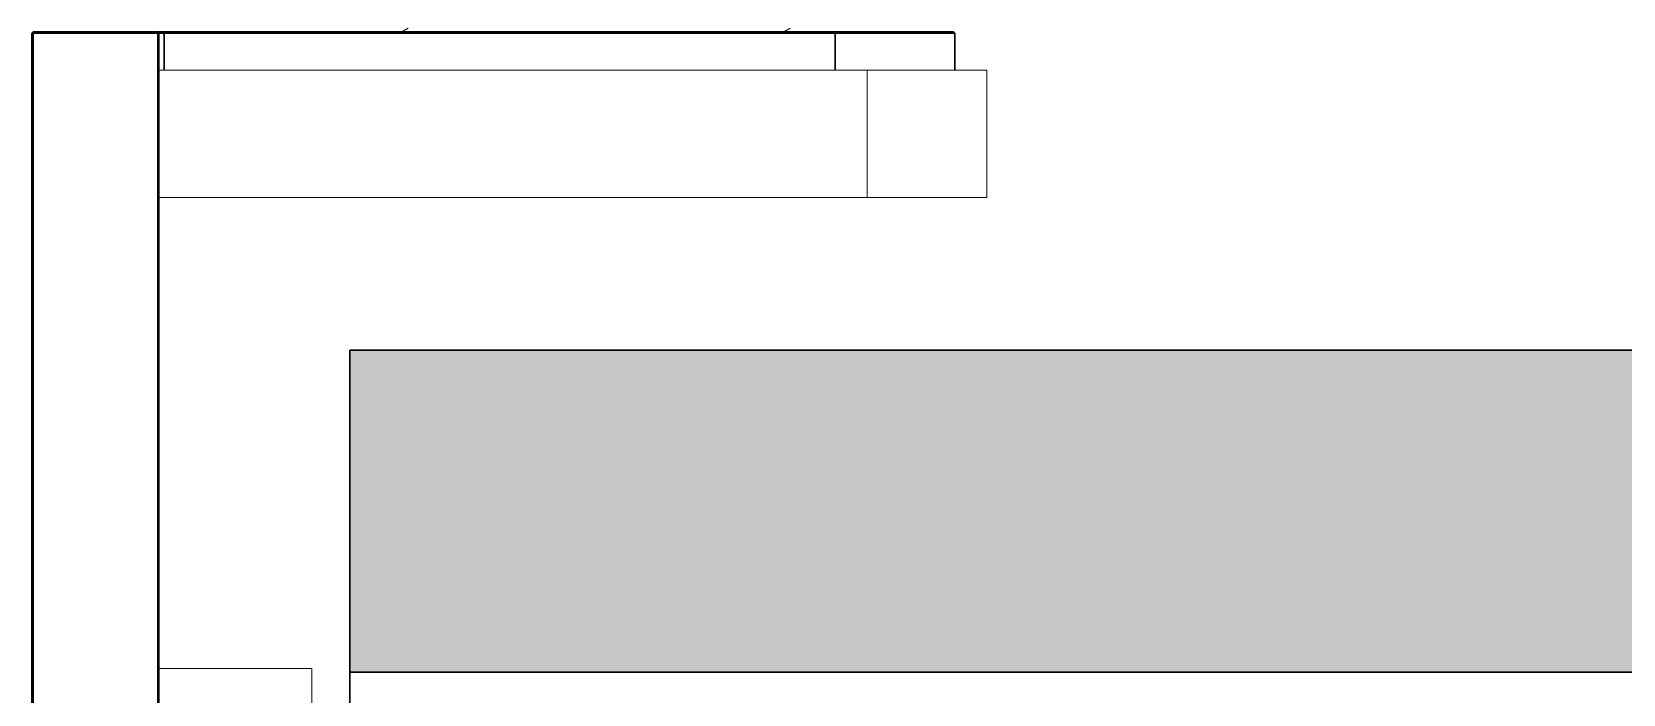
# Model space of a CAD drawing. Header units: inches. Extents: x 14.4 to 54.4, y 6.4 to 13.6.
# Drawn here: x 14.38 to 16.88, y 10.695 to 11.736 of the extents above; entities that cross this region are included whole.
import ezdxf

# ---------------------------------------------------------------- set-up
doc = ezdxf.new("R2010")
doc.units = ezdxf.units.IN
doc.header["$MEASUREMENT"] = 0
doc.linetypes.add('HIDDEN2', pattern=[0.1875, 0.125, -0.0625])
doc.layers.get('0').update_dxf_attribs({"true_color": 0xc2ced6})
for name, color, linetype, lineweight in [('FABRIC-ROLL', 7, 'Continuous', 30), ('SHADE-BRACKET', 7, 'Continuous', 30), ('SUB-BRACKET', 7, 'Continuous', 18), ('SUB-BRACKET_HARDWARE', 7, 'HIDDEN2', 5)]:
    doc.layers.add(name, color=color, linetype=linetype, lineweight=lineweight)

# ---------------------------------------------------------------- blocks, each defined once
blk = doc.blocks.new('SCREW1-085586')
at = {"layer": 'SUB-BRACKET_HARDWARE', "linetype": 'Continuous'}
for p, q in [((32.8824, 31.8326), (32.8921, 31.8384)), ((32.8843, 31.8337), (32.8843, 31.8326))]:
    blk.add_line(p, q, dxfattribs=at)
blk = doc.blocks.new('SCREW2-085586')
at = {"layer": 'SUB-BRACKET_HARDWARE', "linetype": 'Continuous'}
for p, q in [((33.4824, 31.8326), (33.4921, 31.8384)), ((33.4843, 31.8337), (33.4843, 31.8326))]:
    blk.add_line(p, q, dxfattribs=at)
blk = doc.blocks.new('FABRIC-ROLL1-085586')
at = {"layer": 'FABRIC-ROLL', "transparency": 33554559, "extrusion": (0, 0, -1)}
h = blk.add_hatch(color=254, dxfattribs=at)
h.paths.add_polyline_path([(-23.4994, -1.128), (-23.4994, -1.6339), (-4.4994, -1.6339), (-4.4994, -1.128)])
h.paths.add_polyline_path([(-23.4994, 1.3425), (-23.4994, 0.8366), (-4.4994, 0.8366), (-4.4994, 1.3425)])
at = {"layer": 'FABRIC-ROLL', "linetype": 'Continuous'}
for p, q in [((23.4994, 1.3425), (4.4994, 1.3425)), ((4.4994, 1.3425), (4.4994, 0.8366)), ((4.4994, 0.8366), (23.4994, 0.8366)), ((4.4994, 0.8366), (4.4994, -1.128))]:
    blk.add_line(p, q, dxfattribs=at)
at = {"layer": 'FABRIC-ROLL', "extrusion": (-1.8831e-34, 2.4935e-33, -1)}
for p, q in [((4.4994, 1.3425), (4.4994, 0.8366)), ((23.4994, 1.3425), (4.4994, 1.3425)), ((4.4994, 0.8366), (23.4994, 0.8366))]:
    blk.add_line(p, q, dxfattribs=at)
blk = doc.blocks.new('SUB-BRACKETS-085586')
at = {"layer": 'SUB-BRACKET', "linetype": 'Continuous'}
for p, q in [((14.5805, 8.7358), (14.5805, 11.7338)), ((15.8805, 11.6758), (14.5805, 11.6758)), ((15.6925, 11.4758), (15.6925, 11.6758)), ((15.8805, 11.6758), (15.8805, 11.4758)), ((14.5805, 11.4758), (15.8805, 11.4758)), ((14.8205, 10.7358), (14.5805, 10.7358)), ((14.8205, 8.7358), (14.8205, 10.7358))]:
    blk.add_line(p, q, dxfattribs=at)
blk = doc.blocks.new('SHADE-BRACKET1-085586')
at = {"layer": 'SHADE-BRACKET', "linetype": 'Continuous'}
for p, q in [((14.3805, 11.7338), (14.3825, 11.7358)), ((14.3805, 11.7338), (14.3805, 8.7378)), ((14.3815, 11.7348), (14.3825, 11.7338)), ((14.5785, 11.7358), (14.3825, 11.7358)), ((14.3825, 11.7338), (14.3825, 8.7358)), ((14.5785, 11.7338), (14.3825, 11.7338)), ((14.5785, 11.7358), (14.5805, 11.7338)), ((14.5795, 11.7348), (14.5785, 11.7338)), ((14.5785, 8.7358), (14.5785, 11.7338)), ((15.8285, 11.7358), (14.5792, 11.7358)), ((15.8305, 11.7338), (14.5811, 11.7338)), ((14.5885, 11.7358), (14.5885, 11.6758)), ((15.6425, 11.6758), (15.6425, 11.7358)), ((15.8285, 11.7358), (15.8305, 11.7338)), ((15.8305, 11.7338), (15.8305, 11.6758))]:
    blk.add_line(p, q, dxfattribs=at)
blk = doc.blocks.new('ROLL-085586')
for name, p in [('SHADE-BRACKET1-085586', (0, 0)), ('SUB-BRACKETS-085586', (0, 0)), ('FABRIC-ROLL1-085586', (10.3806, 9.8933))]:
    blk.add_blockref(name, p)
blk = doc.blocks.new('SYSTEM-085586')
for name, p in [('SCREW1-085586', (-17.9205, -20.0968)), ('SCREW2-085586', (-17.9205, -20.0968)), ('ROLL-085586', (0, 0))]:
    blk.add_blockref(name, p)

msp = doc.modelspace()

# ---------------------------------------------------------------- block references
msp.add_blockref('SYSTEM-085586', (0, 0))

doc.saveas('drawing.dxf')
